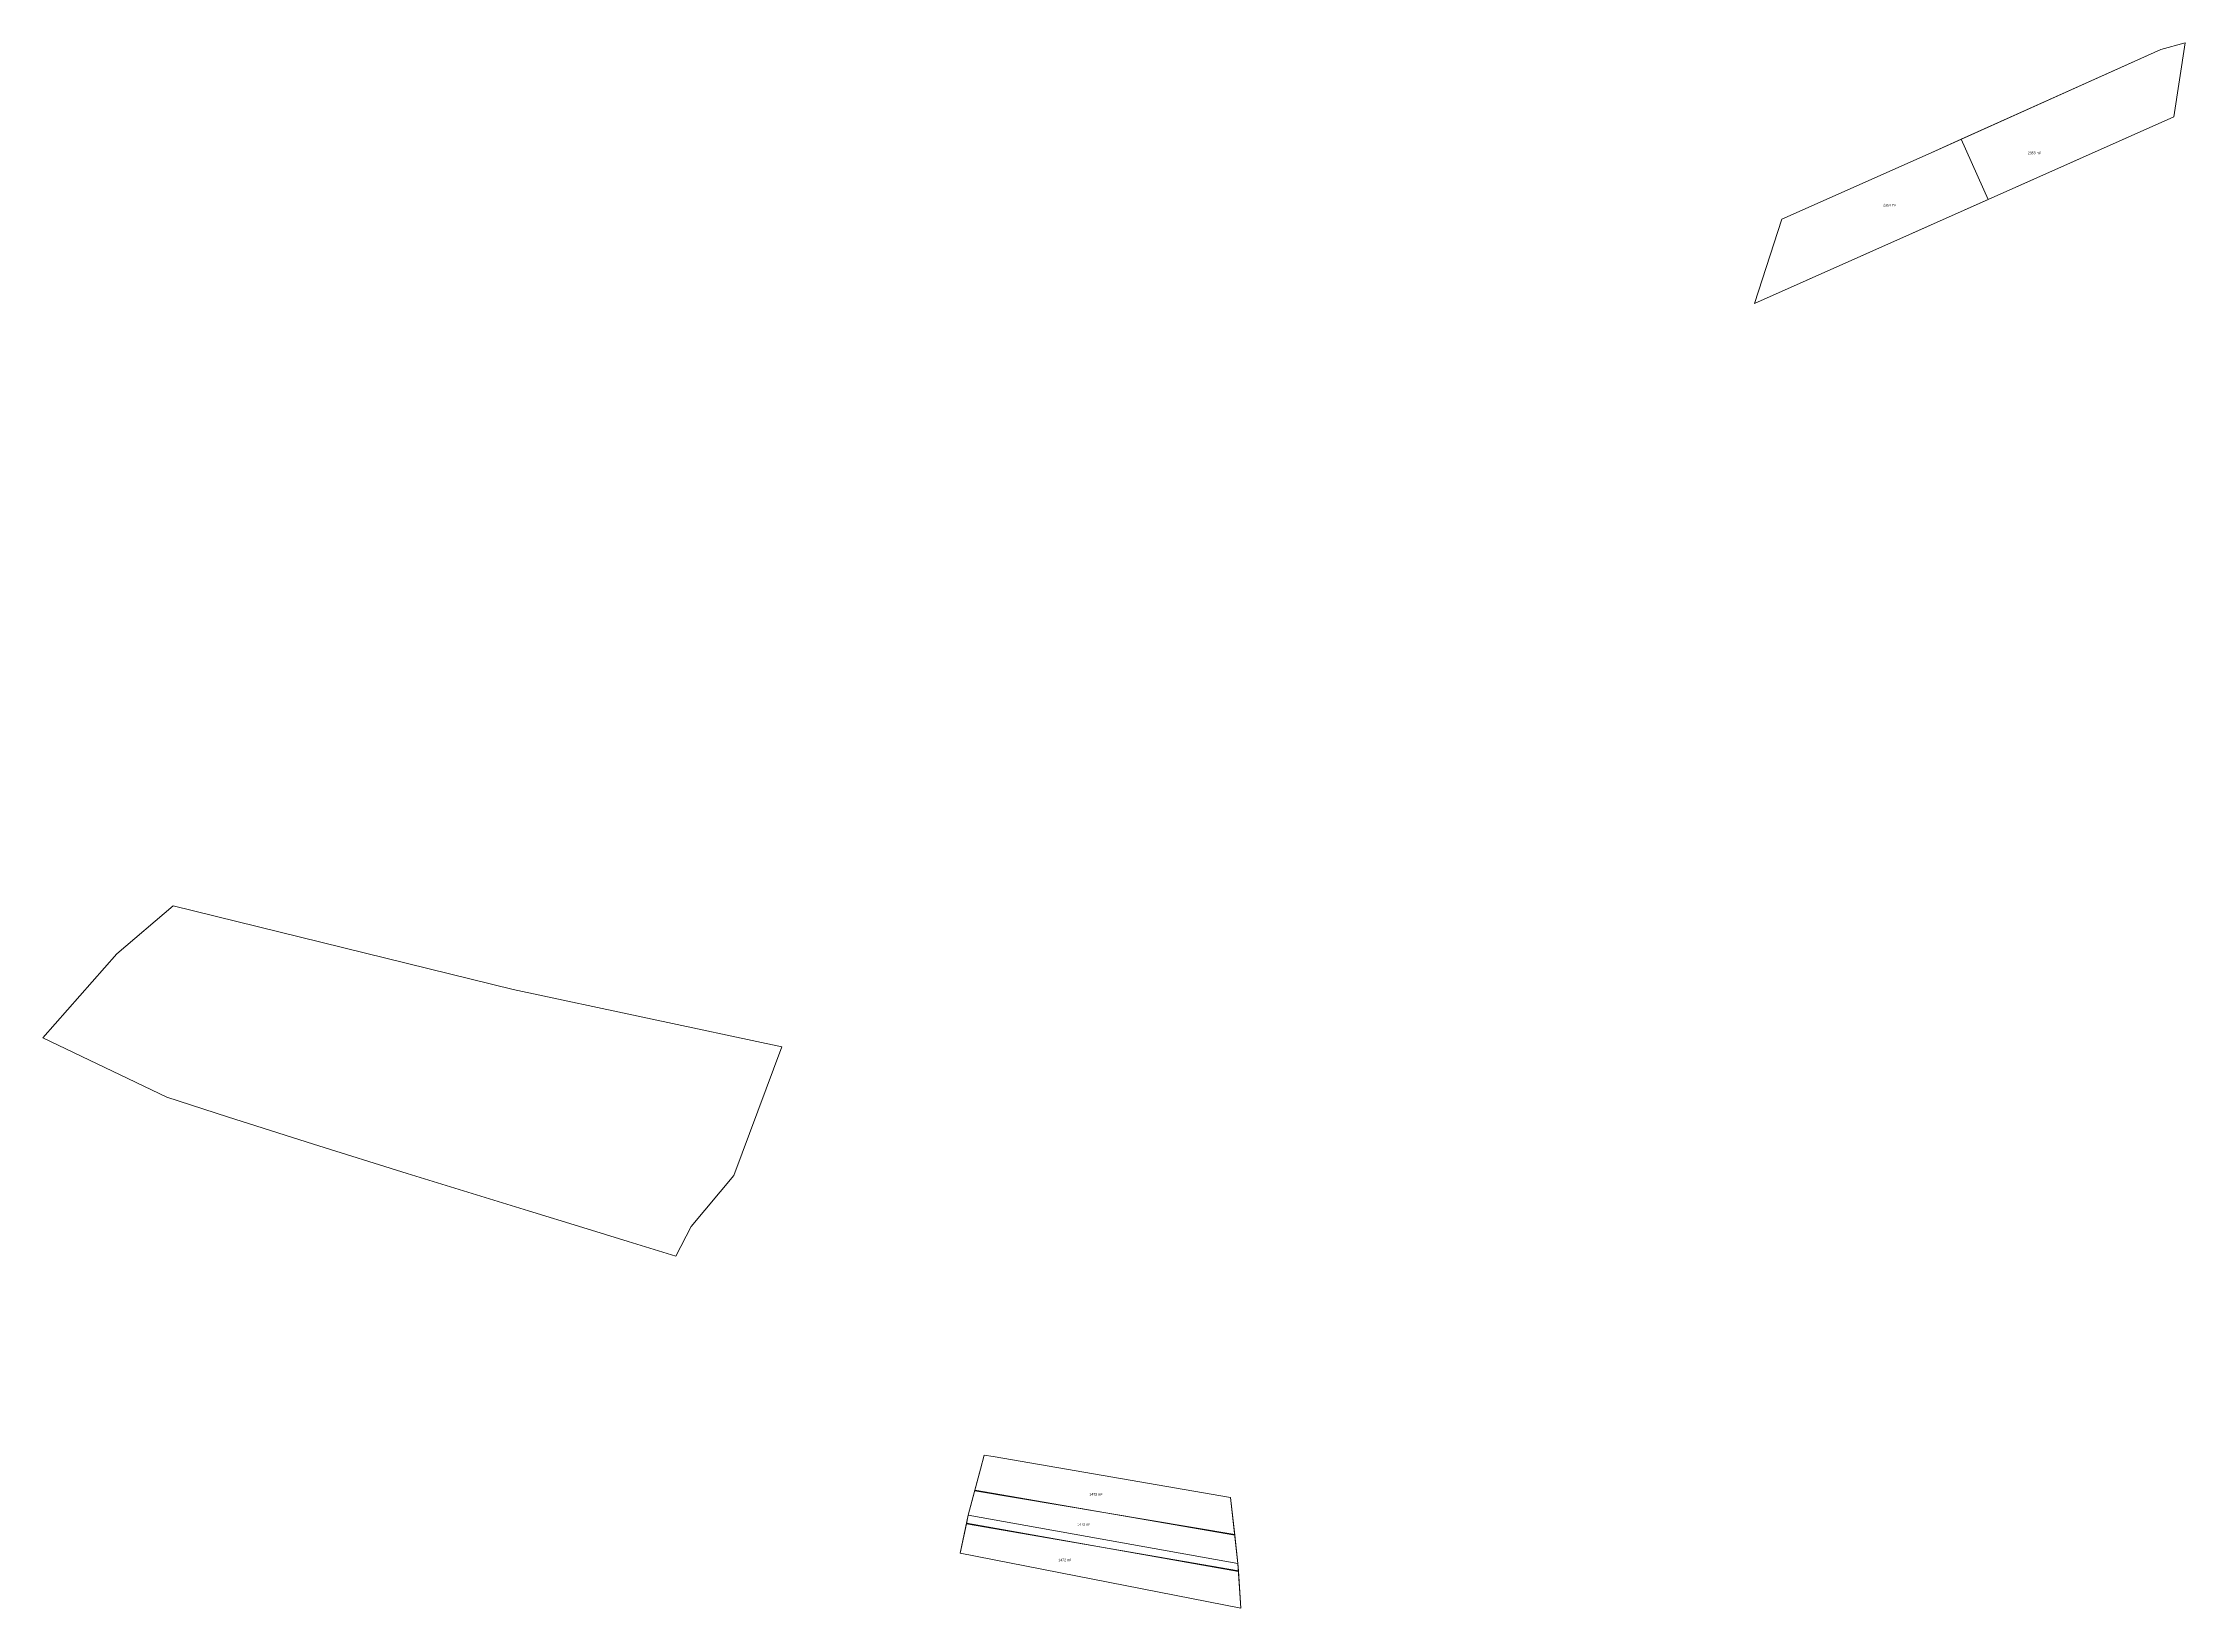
# Model space of a CAD drawing. Header units: metres. Extents: x 7516552 to 7517403, y 4692096 to 4693317.
# Drawn here: x 7516552 to 7517403, y 4692695 to 4693317 of the extents above; entities that cross this region are included whole.
import ezdxf

# ---------------------------------------------------------------- set-up
doc = ezdxf.new("R2010")
doc.units = ezdxf.units.M
for name, color, linetype, lineweight in [('Nr-Ri', 1, 'Continuous', 0), ('parc-net-v2', 1, 'Continuous', 0), ('Parcela Baze', 7, 'Continuous', 0), ('ParcReNet_12', 1, 'Continuous', 0), ('sip', 1, 'Continuous', 0)]:
    doc.layers.add(name, color=color, linetype=linetype, lineweight=lineweight)
doc.styles.get("Standard").update_dxf_attribs({"font": 'arial.ttf'})

msp = doc.modelspace()

# ---------------------------------------------------------------- linework, layer by layer
at = {"layer": 'parc-net-v2', "flags": 128}
for points in [[(7517314.31, 4693278.85), (7517324.99, 4693254.88)], [(7517025.73, 4692724.66), (7516922.43, 4692742.05)], [(7517027.21, 4692710), (7516919.16, 4692729.18)]]:
    msp.add_lwpolyline(points, dxfattribs=at)
at = {"layer": 'Parcela Baze', "flags": 128}
for points in [[(7517398.75, 4693287.73), (7517403.27, 4693317.13), (7517393.56, 4693314.56), (7517301.21, 4693272.95), (7517243.02, 4693247.06), (7517232.21, 4693213.55)], [(7516845.81, 4692918.4), (7516739.05, 4692941.22), (7516604.03, 4692974.38), (7516581.61, 4692955.26), (7516552.26, 4692921.9), (7516601.5, 4692898.35), (7516625.58, 4692890.54), (7516659.71, 4692879.69), (7516697.02, 4692868.05), (7516745.17, 4692853.23), (7516766.77, 4692846.6), (7516784.78, 4692841.08), (7516803.67, 4692835.28), (7516809.86, 4692847.01), (7516826.79, 4692867.25)], [(7517024.1, 4692739.33), (7516929.78, 4692755.66), (7516926.23, 4692756.27), (7516924.74, 4692750.7), (7516919.84, 4692732.34), (7517027.01, 4692713.13)], [(7517027.01, 4692713.13), (7516919.84, 4692732.34), (7516916.6, 4692717.22), (7517028.15, 4692695.45)]]:
    msp.add_lwpolyline(points, close=True, dxfattribs=at)
at = {"layer": 'ParcReNet_12', "flags": 128}
msp.add_lwpolyline([(7516919.84, 4692732.34), (7516916.6, 4692717.22), (7517028.15, 4692695.45), (7517027.01, 4692713.13), (7517024.1, 4692739.33), (7516929.78, 4692755.66), (7516926.23, 4692756.27), (7516924.74, 4692750.7)], close=True, dxfattribs=at)
at = {"layer": 'sip', "flags": 128}
for points in [[(7517398.75, 4693287.73), (7517403.27, 4693317.13), (7517393.56, 4693314.56), (7517314.31, 4693278.85), (7517324.99, 4693254.88)], [(7517314.31, 4693278.85), (7517301.21, 4693272.95), (7517243.02, 4693247.06), (7517232.21, 4693213.55), (7517324.99, 4693254.88)], [(7517024.1, 4692739.33), (7516929.78, 4692755.66), (7516926.23, 4692756.27), (7516924.74, 4692750.7), (7516922.49, 4692742.28), (7517025.76, 4692724.41)], [(7517025.76, 4692724.41), (7516922.49, 4692742.28), (7516919.84, 4692732.34), (7516919.11, 4692728.95), (7517027.2, 4692710.24), (7517027.01, 4692713.13)], [(7516919.11, 4692728.95), (7516916.6, 4692717.22), (7517028.15, 4692695.45), (7517027.2, 4692710.24)]]:
    msp.add_lwpolyline(points, close=True, dxfattribs=at)

# ---------------------------------------------------------------- texts
at = {"layer": 'Nr-Ri'}
for p in [(7516967.98, 4692740.14), (7516963.18, 4692728.19), (7516955.62, 4692714.07)]:
    msp.add_text('1472 m²', height=1, dxfattribs=at).set_placement(p)
at = {"layer": 'Nr-Ri', "char_height": 1, "width": 5.1248, "attachment_point": 1}
for s, insert in [('2353 m²', (7517340.77, 4693273.9)), ('2354 m²', (7517283.27, 4693253.19))]:
    msp.add_mtext(s, dxfattribs=dict(at, insert=insert))

doc.saveas('drawing.dxf')
